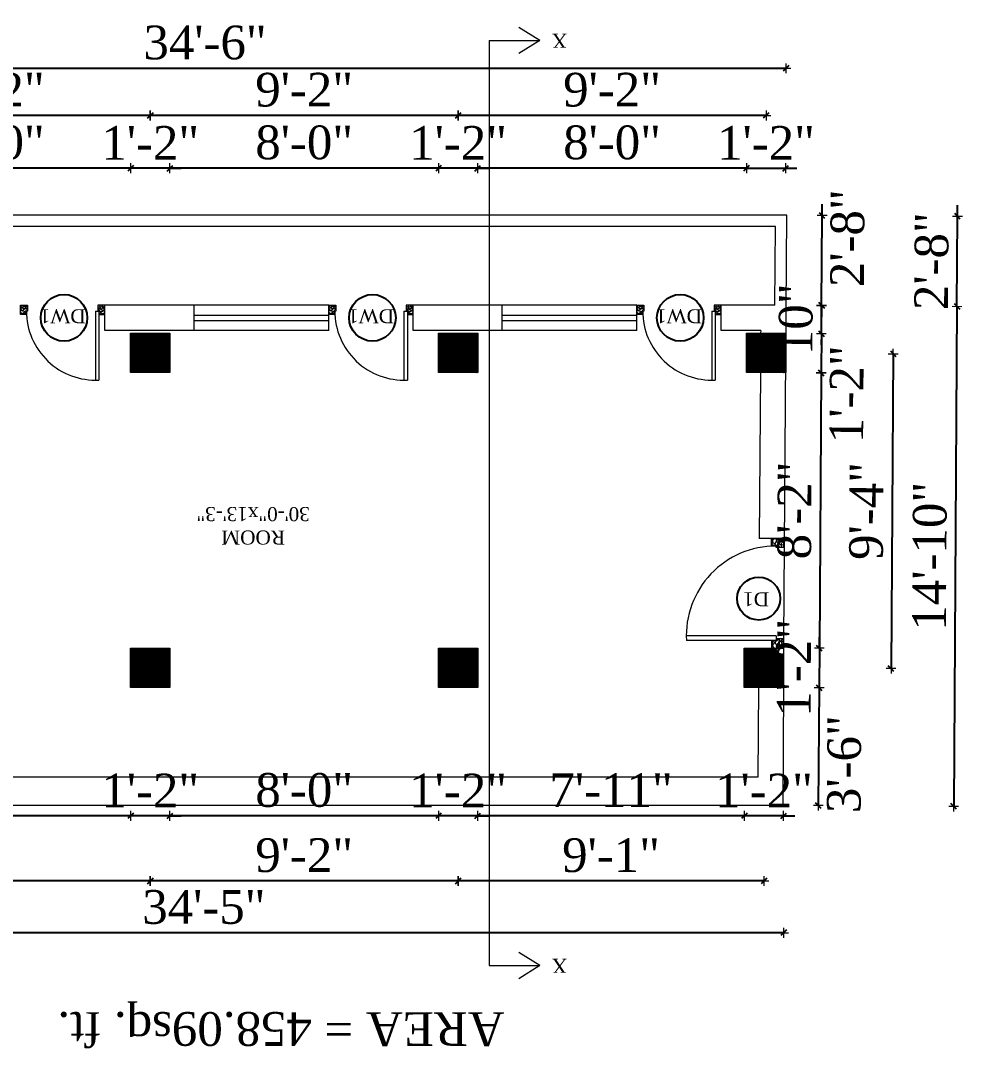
# Model space of a CAD drawing. Header units: inches. Extents: x 4069 to 291496, y -47643 to 12535.
# Drawn here: x 31020.1 to 31355.4, y 2230.4 to 2596.2 of the extents above; entities that cross this region are included whole.
import ezdxf

# ---------------------------------------------------------------- set-up
doc = ezdxf.new("R2010")
doc.units = ezdxf.units.IN
doc.header["$LTSCALE"] = 5
doc.header["$MEASUREMENT"] = 0
for name, color, linetype, lineweight in [('A-WALL', 7, 'Continuous', 9), ('Dimension', 7, 'Continuous', 18), ('DOOR', 62, 'Continuous', 0)]:
    doc.layers.add(name, color=color, linetype=linetype, lineweight=lineweight)
doc.layers.add('dim line', color=7, linetype='Continuous', lineweight=15, true_color=0xfab2b2)
doc.layers.add('TEXT', color=6, linetype='Continuous')
doc.layers.add('WALL', color=7, linetype='Continuous')
doc.styles.add('ordinary', font='times.ttf')
doc.dimstyles.new('Copy of 96', dxfattribs={"dimtxt": 7, "dimasz": 4, "dimexe": 0.5, "dimexo": 0.5, "dimgap": 3, "dimtad": 1, "dimdec": 1, "dimzin": 11, "dimdsep": 46, "dimlunit": 4, "dimtxsty": 'ordinary', "dimblk": 'OBLIQUE', "dimcen": 0.09, "dimse1": 1, "dimse2": 1, "dimclrt": 6, "dimazin": 0, "dimtfac": 1, "dimtdec": 1, "dimtix": 1, "dimtmove": 2, "dimatfit": 3, "dimldrblk": 'leader', "dimfxl": 0.5, "dimfxlon": 1, "dimtolj": 1, "dimtzin": 0, "dimarcsym": 0})
pattern_1 = [(225, (55604.94825, 3974.6349), (0.08838834765, -0.08838834765), [])]

# ---------------------------------------------------------------- blocks, each defined once
blk = doc.blocks.new('A$C27B36B59')
at = {"layer": 'DOOR'}
for p, q in [((0, 4), (0, 0)), ((2.5, 4), (0, 4)), ((2.5, 2.5), (2.5, 4)), ((0, 0), (3, 0)), ((3, 2.5), (2.5, 2.5)), ((3, 0), (3, 2.5))]:
    blk.add_line(p, q, dxfattribs=at)
for centre, radius, start, end in [((-1.4, -0.54), 4.75, 22.1411, 72.838), ((1.34, 2.09), 1.64, 45.138, 144.8948), ((2.21, 0.3), 2.49, 83.3149, 152.658), ((0.13, 0.37), 2.05, 349.4875, 93.6805), ((1.96, -0.47), 2.01, 58.7447, 166.495), ((-0.06, 0.32), 1.13, 343.542, 86.947), ((2.08, -0.4), 1.17, 38.2816, 160.1519)]:
    blk.add_arc(centre, radius, start, end, dxfattribs=at)
blk = doc.blocks.new('D2')
at = {"layer": 'DOOR'}
for p, q in [((74473.95, 24047.59), (74473.95, 24018.09)), ((74473.95, 24047.59), (74475.45, 24047.59)), ((74475.45, 24047.59), (74475.45, 24018.13))]:
    blk.add_line(p, q, dxfattribs=at)
blk.add_arc((74473.95, 24047.59), 29.5, 180, 272.9146, dxfattribs=at)
at = {"layer": 'DOOR', "xscale": -1, "rotation": 180}
blk.add_blockref('A$C27B36B59', (74441.95, 24050.09), dxfattribs=at)
at = {"layer": 'DOOR', "rotation": 180}
blk.add_blockref('A$C27B36B59', (74477.95, 24050.09), dxfattribs=at)
blk = doc.blocks.new('oblique')
at = {"color": 0, "lineweight": -2}
blk.add_line((0.25, 0.25), (-0.25, -0.25), dxfattribs=at)
at = {"layer": 'dim line', "lineweight": 9}
for p, q in [((-0.4375, 0), (0.4375, 0)), ((0, 0.4375), (0, -0.4375))]:
    blk.add_line(p, q, dxfattribs=at)
blk = doc.blocks.new('*D809')
at = {"layer": 'A-WALL', "color": 0, "lineweight": -2, "ltscale": 50, "transparency": 16777216}
for p, q in [((31278.49, 2543.67), (31274.49, 2543.67)), ((31278.49, 2543.67), (31292.49, 2543.67)), ((31292.49, 2543.67), (31296.49, 2543.67))]:
    blk.add_line(p, q, dxfattribs=at)
at = {"layer": 'Defpoints', "color": 0, "ltscale": 50, "transparency": 16777216}
for p in [(31292.49, 2543.67), (31278.49, 2484.91, -58.17), (31292.49, 2484.91, -58.17)]:
    blk.add_point(p, dxfattribs=at)
at = {"layer": 'A-WALL', "color": 0, "lineweight": -2, "ltscale": 50, "transparency": 16777216, "xscale": 4, "yscale": 4, "zscale": 4}
blk.add_blockref('oblique', (31278.49, 2543.67), dxfattribs=at)
at = {"layer": 'A-WALL', "color": 0, "lineweight": -2, "ltscale": 50, "transparency": 16777216, "xscale": 4, "yscale": 4, "zscale": 4, "rotation": 180}
blk.add_blockref('oblique', (31292.49, 2543.67), dxfattribs=at)
at = {"layer": 'A-WALL', "color": 6, "ltscale": 50, "transparency": 16777216, "insert": (31285.49, 2552.67), "char_height": 12, "attachment_point": 5, "style": 'ordinary'}
blk.add_mtext('\\A1;1\'-2"', dxfattribs=at)
blk = doc.blocks.new('_OBLIQUE')
at = {"color": 0, "linetype": 'ByBlock'}
blk.add_line((-0.5, -0.5), (0.5, 0.5), dxfattribs=at)
blk = doc.blocks.new('leader')
at = {"layer": 'Dimension'}
for p, q in [((0, -4.328), (0, 4.328)), ((-4.424, 0), (4.424, 0))]:
    blk.add_line(p, q, dxfattribs=at)
blk = doc.blocks.new('*D810')
at = {"layer": 'A-WALL', "color": 0, "lineweight": -2, "ltscale": 5, "transparency": 16777216}
blk.add_line((31278.49, 2543.67), (31182.87, 2543.67), dxfattribs=at)
at = {"layer": 'Defpoints', "color": 0, "ltscale": 5, "transparency": 16777216}
for p in [(31182.87, 2543.67), (31182.87, 2484.91, -58.17), (31278.49, 2484.91, -58.17)]:
    blk.add_point(p, dxfattribs=at)
at = {"layer": 'A-WALL', "color": 0, "lineweight": -2, "ltscale": 5, "transparency": 16777216, "xscale": 4, "yscale": 4, "zscale": 4, "rotation": 180}
blk.add_blockref('oblique', (31182.87, 2543.67), dxfattribs=at)
at = {"layer": 'A-WALL', "color": 0, "lineweight": -2, "ltscale": 5, "transparency": 16777216, "xscale": 4, "yscale": 4, "zscale": 4}
blk.add_blockref('oblique', (31278.49, 2543.67), dxfattribs=at)
at = {"layer": 'A-WALL', "color": 6, "ltscale": 5, "transparency": 16777216, "insert": (31230.68, 2552.77), "char_height": 12, "attachment_point": 5, "style": 'ordinary'}
blk.add_mtext('\\A1;8\'-0"', dxfattribs=at)
blk = doc.blocks.new('*D811')
at = {"layer": 'A-WALL', "color": 0, "lineweight": -2, "ltscale": 5, "transparency": 16777216}
for p, q in [((31168.87, 2543.67), (31164.87, 2543.67)), ((31182.87, 2543.67), (31168.87, 2543.67)), ((31182.87, 2543.67), (31186.87, 2543.67))]:
    blk.add_line(p, q, dxfattribs=at)
at = {"layer": 'Defpoints', "color": 0, "ltscale": 5, "transparency": 16777216}
for p in [(31168.87, 2543.67), (31168.87, 2484.91, -58.17), (31182.87, 2484.91, -58.17)]:
    blk.add_point(p, dxfattribs=at)
at = {"layer": 'A-WALL', "color": 0, "lineweight": -2, "ltscale": 5, "transparency": 16777216, "xscale": 4, "yscale": 4, "zscale": 4}
blk.add_blockref('oblique', (31168.87, 2543.67), dxfattribs=at)
at = {"layer": 'A-WALL', "color": 0, "lineweight": -2, "ltscale": 5, "transparency": 16777216, "xscale": 4, "yscale": 4, "zscale": 4, "rotation": 180}
blk.add_blockref('oblique', (31182.87, 2543.67), dxfattribs=at)
at = {"layer": 'A-WALL', "color": 6, "ltscale": 5, "transparency": 16777216, "insert": (31175.87, 2552.67), "char_height": 12, "attachment_point": 5, "style": 'ordinary'}
blk.add_mtext('\\A1;1\'-2"', dxfattribs=at)
blk = doc.blocks.new('*D812')
at = {"layer": 'A-WALL', "color": 0, "lineweight": -2, "ltscale": 5, "transparency": 16777216}
blk.add_line((31168.87, 2543.67), (31073.25, 2543.67), dxfattribs=at)
at = {"layer": 'Defpoints', "color": 0, "ltscale": 5, "transparency": 16777216}
for p in [(31073.25, 2543.67), (31073.25, 2484.91, -58.17), (31168.87, 2484.91, -58.17)]:
    blk.add_point(p, dxfattribs=at)
at = {"layer": 'A-WALL', "color": 0, "lineweight": -2, "ltscale": 5, "transparency": 16777216, "xscale": 4, "yscale": 4, "zscale": 4, "rotation": 180}
blk.add_blockref('oblique', (31073.25, 2543.67), dxfattribs=at)
at = {"layer": 'A-WALL', "color": 0, "lineweight": -2, "ltscale": 5, "transparency": 16777216, "xscale": 4, "yscale": 4, "zscale": 4}
blk.add_blockref('oblique', (31168.87, 2543.67), dxfattribs=at)
at = {"layer": 'A-WALL', "color": 6, "ltscale": 5, "transparency": 16777216, "insert": (31121.06, 2552.77), "char_height": 12, "attachment_point": 5, "style": 'ordinary'}
blk.add_mtext('\\A1;8\'-0"', dxfattribs=at)
blk = doc.blocks.new('*D813')
at = {"layer": 'A-WALL', "color": 0, "lineweight": -2, "ltscale": 5, "transparency": 16777216}
for p, q in [((31059.25, 2543.67), (31055.25, 2543.67)), ((31073.25, 2543.67), (31059.25, 2543.67)), ((31073.25, 2543.67), (31077.25, 2543.67))]:
    blk.add_line(p, q, dxfattribs=at)
at = {"layer": 'Defpoints', "color": 0, "ltscale": 5, "transparency": 16777216}
for p in [(31059.25, 2543.67), (31059.25, 2484.91, -58.17), (31073.25, 2484.91, -58.17)]:
    blk.add_point(p, dxfattribs=at)
at = {"layer": 'A-WALL', "color": 0, "lineweight": -2, "ltscale": 5, "transparency": 16777216, "xscale": 4, "yscale": 4, "zscale": 4}
blk.add_blockref('oblique', (31059.25, 2543.67), dxfattribs=at)
at = {"layer": 'A-WALL', "color": 0, "lineweight": -2, "ltscale": 5, "transparency": 16777216, "xscale": 4, "yscale": 4, "zscale": 4, "rotation": 180}
blk.add_blockref('oblique', (31073.25, 2543.67), dxfattribs=at)
at = {"layer": 'A-WALL', "color": 6, "ltscale": 5, "transparency": 16777216, "insert": (31066.25, 2552.67), "char_height": 12, "attachment_point": 5, "style": 'ordinary'}
blk.add_mtext('\\A1;1\'-2"', dxfattribs=at)
blk = doc.blocks.new('*D814')
at = {"layer": 'A-WALL', "color": 0, "lineweight": -2, "ltscale": 5, "transparency": 16777216}
blk.add_line((31059.25, 2543.67), (30963.25, 2543.67), dxfattribs=at)
at = {"layer": 'Defpoints', "color": 0, "ltscale": 5, "transparency": 16777216}
for p in [(30963.25, 2543.67), (30963.25, 2484.91), (31059.25, 2484.91, -58.17)]:
    blk.add_point(p, dxfattribs=at)
at = {"layer": 'A-WALL', "color": 0, "lineweight": -2, "ltscale": 5, "transparency": 16777216, "xscale": 4, "yscale": 4, "zscale": 4, "rotation": 180}
blk.add_blockref('oblique', (30963.25, 2543.67), dxfattribs=at)
at = {"layer": 'A-WALL', "color": 0, "lineweight": -2, "ltscale": 5, "transparency": 16777216, "xscale": 4, "yscale": 4, "zscale": 4}
blk.add_blockref('oblique', (31059.25, 2543.67), dxfattribs=at)
at = {"layer": 'A-WALL', "color": 6, "ltscale": 5, "transparency": 16777216, "insert": (31011.25, 2552.77), "char_height": 12, "attachment_point": 5, "style": 'ordinary'}
blk.add_mtext('\\A1;8\'-0"', dxfattribs=at)
blk = doc.blocks.new('*D706')
at = {"layer": 'A-WALL', "color": 0, "lineweight": -2, "ltscale": 5, "transparency": 16777216}
blk.add_line((31285.49, 2562.42), (31175.87, 2562.42), dxfattribs=at)
at = {"layer": 'Defpoints', "color": 0, "ltscale": 5, "transparency": 16777216}
for p in [(31175.87, 2562.42), (31175.87, 2477.91, -58.17), (31285.49, 2477.91, -58.17)]:
    blk.add_point(p, dxfattribs=at)
at = {"layer": 'A-WALL', "color": 0, "lineweight": -2, "ltscale": 5, "transparency": 16777216, "xscale": 4, "yscale": 4, "zscale": 4, "rotation": 180}
blk.add_blockref('oblique', (31175.87, 2562.42), dxfattribs=at)
at = {"layer": 'A-WALL', "color": 0, "lineweight": -2, "ltscale": 5, "transparency": 16777216, "xscale": 4, "yscale": 4, "zscale": 4}
blk.add_blockref('oblique', (31285.49, 2562.42), dxfattribs=at)
at = {"layer": 'A-WALL', "color": 6, "ltscale": 5, "transparency": 16777216, "insert": (31230.68, 2571.54), "char_height": 12, "attachment_point": 5, "style": 'ordinary'}
blk.add_mtext('\\A1;9\'-2"', dxfattribs=at)
blk = doc.blocks.new('*D816')
at = {"layer": 'A-WALL', "color": 0, "lineweight": -2, "ltscale": 5, "transparency": 16777216}
blk.add_line((31175.87, 2562.42), (31066.25, 2562.42), dxfattribs=at)
at = {"layer": 'Defpoints', "color": 0, "ltscale": 5, "transparency": 16777216}
for p in [(31066.25, 2562.42), (31066.25, 2477.91, -58.17), (31175.87, 2477.91, -58.17)]:
    blk.add_point(p, dxfattribs=at)
at = {"layer": 'A-WALL', "color": 0, "lineweight": -2, "ltscale": 5, "transparency": 16777216, "xscale": 4, "yscale": 4, "zscale": 4, "rotation": 180}
blk.add_blockref('oblique', (31066.25, 2562.42), dxfattribs=at)
at = {"layer": 'A-WALL', "color": 0, "lineweight": -2, "ltscale": 5, "transparency": 16777216, "xscale": 4, "yscale": 4, "zscale": 4}
blk.add_blockref('oblique', (31175.87, 2562.42), dxfattribs=at)
at = {"layer": 'A-WALL', "color": 6, "ltscale": 5, "transparency": 16777216, "insert": (31121.06, 2571.54), "char_height": 12, "attachment_point": 5, "style": 'ordinary'}
blk.add_mtext('\\A1;9\'-2"', dxfattribs=at)
blk = doc.blocks.new('*D817')
at = {"layer": 'A-WALL', "color": 0, "lineweight": -2, "ltscale": 5, "transparency": 16777216}
blk.add_line((31066.25, 2562.42), (30956.25, 2562.42), dxfattribs=at)
at = {"layer": 'Defpoints', "color": 0, "ltscale": 5, "transparency": 16777216}
for p in [(30956.25, 2562.42), (30956.25, 2477.91, -58.17), (31066.25, 2477.91, -58.17)]:
    blk.add_point(p, dxfattribs=at)
at = {"layer": 'A-WALL', "color": 0, "lineweight": -2, "ltscale": 5, "transparency": 16777216, "xscale": 4, "yscale": 4, "zscale": 4, "rotation": 180}
blk.add_blockref('oblique', (30956.25, 2562.42), dxfattribs=at)
at = {"layer": 'A-WALL', "color": 0, "lineweight": -2, "ltscale": 5, "transparency": 16777216, "xscale": 4, "yscale": 4, "zscale": 4}
blk.add_blockref('oblique', (31066.25, 2562.42), dxfattribs=at)
at = {"layer": 'A-WALL', "color": 6, "ltscale": 5, "transparency": 16777216, "insert": (31011.25, 2571.54), "char_height": 12, "attachment_point": 5, "style": 'ordinary'}
blk.add_mtext('\\A1;9\'-2"', dxfattribs=at)
blk = doc.blocks.new('*D707')
at = {"layer": 'A-WALL', "color": 0, "lineweight": -2, "ltscale": 5, "transparency": 16777216}
blk.add_line((30878.91, 2579.23), (31292.58, 2579.23), dxfattribs=at)
at = {"layer": 'Defpoints', "color": 0, "ltscale": 5, "transparency": 16777216}
for p in [(31292.58, 2579.23), (31292.58, 2484.91, -58.17), (30878.91, 2374.57, -58)]:
    blk.add_point(p, dxfattribs=at)
at = {"layer": 'A-WALL', "color": 0, "lineweight": -2, "ltscale": 5, "transparency": 16777216, "xscale": 4, "yscale": 4, "zscale": 4, "rotation": 180}
blk.add_blockref('oblique', (30878.91, 2579.23), dxfattribs=at)
at = {"layer": 'A-WALL', "color": 0, "lineweight": -2, "ltscale": 5, "transparency": 16777216, "xscale": 4, "yscale": 4, "zscale": 4}
blk.add_blockref('oblique', (31292.58, 2579.23), dxfattribs=at)
at = {"layer": 'A-WALL', "color": 6, "ltscale": 5, "transparency": 16777216, "insert": (31085.75, 2588.33), "char_height": 12, "attachment_point": 5, "style": 'ordinary'}
blk.add_mtext('\\A1;34\'-6"', dxfattribs=at)
blk = doc.blocks.new('*D818')
at = {"layer": 'A-WALL', "color": 0, "lineweight": -2, "ltscale": 50, "transparency": 16777216}
for p, q in [((31277.76, 2313.2), (31273.76, 2313.2)), ((31291.76, 2313.2), (31277.76, 2313.2)), ((31291.76, 2313.2), (31295.76, 2313.2))]:
    blk.add_line(p, q, dxfattribs=at)
at = {"layer": 'Defpoints', "color": 0, "ltscale": 50, "transparency": 16777216}
for p in [(31277.76, 2358.91, -58.17), (31291.76, 2358.91, -58.17), (31277.76, 2313.2)]:
    blk.add_point(p, dxfattribs=at)
at = {"layer": 'A-WALL', "color": 0, "lineweight": -2, "ltscale": 50, "transparency": 16777216, "xscale": 4, "yscale": 4, "zscale": 4}
blk.add_blockref('oblique', (31277.76, 2313.2), dxfattribs=at)
at = {"layer": 'A-WALL', "color": 0, "lineweight": -2, "ltscale": 50, "transparency": 16777216, "xscale": 4, "yscale": 4, "zscale": 4, "rotation": 180}
blk.add_blockref('oblique', (31291.76, 2313.2), dxfattribs=at)
at = {"layer": 'A-WALL', "color": 6, "ltscale": 50, "transparency": 16777216, "insert": (31284.76, 2322.2), "char_height": 12, "attachment_point": 5, "style": 'ordinary'}
blk.add_mtext('\\A1;1\'-2"', dxfattribs=at)
blk = doc.blocks.new('*D819')
at = {"layer": 'A-WALL', "color": 0, "lineweight": -2, "ltscale": 5, "transparency": 16777216}
blk.add_line((31277.76, 2313.2), (31182.87, 2313.2), dxfattribs=at)
at = {"layer": 'Defpoints', "color": 0, "ltscale": 5, "transparency": 16777216}
for p in [(31182.87, 2358.91, -58.17), (31277.76, 2358.91, -58.17), (31182.87, 2313.2)]:
    blk.add_point(p, dxfattribs=at)
at = {"layer": 'A-WALL', "color": 0, "lineweight": -2, "ltscale": 5, "transparency": 16777216, "xscale": 4, "yscale": 4, "zscale": 4, "rotation": 180}
blk.add_blockref('oblique', (31182.87, 2313.2), dxfattribs=at)
at = {"layer": 'A-WALL', "color": 0, "lineweight": -2, "ltscale": 5, "transparency": 16777216, "xscale": 4, "yscale": 4, "zscale": 4}
blk.add_blockref('oblique', (31277.76, 2313.2), dxfattribs=at)
at = {"layer": 'A-WALL', "color": 6, "ltscale": 5, "transparency": 16777216, "insert": (31230.32, 2322.33), "char_height": 12, "attachment_point": 5, "style": 'ordinary'}
blk.add_mtext('\\A1;7\'-11"', dxfattribs=at)
blk = doc.blocks.new('*D708')
at = {"layer": 'A-WALL', "color": 0, "lineweight": -2, "ltscale": 5, "transparency": 16777216}
for p, q in [((31168.87, 2313.2), (31164.87, 2313.2)), ((31182.87, 2313.2), (31168.87, 2313.2)), ((31182.87, 2313.2), (31186.87, 2313.2))]:
    blk.add_line(p, q, dxfattribs=at)
at = {"layer": 'Defpoints', "color": 0, "ltscale": 5, "transparency": 16777216}
for p in [(31168.87, 2358.91, -58.17), (31182.87, 2358.91, -58.17), (31168.87, 2313.2)]:
    blk.add_point(p, dxfattribs=at)
at = {"layer": 'A-WALL', "color": 0, "lineweight": -2, "ltscale": 5, "transparency": 16777216, "xscale": 4, "yscale": 4, "zscale": 4}
blk.add_blockref('oblique', (31168.87, 2313.2), dxfattribs=at)
at = {"layer": 'A-WALL', "color": 0, "lineweight": -2, "ltscale": 5, "transparency": 16777216, "xscale": 4, "yscale": 4, "zscale": 4, "rotation": 180}
blk.add_blockref('oblique', (31182.87, 2313.2), dxfattribs=at)
at = {"layer": 'A-WALL', "color": 6, "ltscale": 5, "transparency": 16777216, "insert": (31175.87, 2322.2), "char_height": 12, "attachment_point": 5, "style": 'ordinary'}
blk.add_mtext('\\A1;1\'-2"', dxfattribs=at)
blk = doc.blocks.new('*D820')
at = {"layer": 'A-WALL', "color": 0, "lineweight": -2, "ltscale": 5, "transparency": 16777216}
blk.add_line((31168.87, 2313.2), (31073.25, 2313.2), dxfattribs=at)
at = {"layer": 'Defpoints', "color": 0, "ltscale": 5, "transparency": 16777216}
for p in [(31073.25, 2358.91, -58.17), (31168.87, 2358.91, -58.17), (31073.25, 2313.2)]:
    blk.add_point(p, dxfattribs=at)
at = {"layer": 'A-WALL', "color": 0, "lineweight": -2, "ltscale": 5, "transparency": 16777216, "xscale": 4, "yscale": 4, "zscale": 4, "rotation": 180}
blk.add_blockref('oblique', (31073.25, 2313.2), dxfattribs=at)
at = {"layer": 'A-WALL', "color": 0, "lineweight": -2, "ltscale": 5, "transparency": 16777216, "xscale": 4, "yscale": 4, "zscale": 4}
blk.add_blockref('oblique', (31168.87, 2313.2), dxfattribs=at)
at = {"layer": 'A-WALL', "color": 6, "ltscale": 5, "transparency": 16777216, "insert": (31121.06, 2322.31), "char_height": 12, "attachment_point": 5, "style": 'ordinary'}
blk.add_mtext('\\A1;8\'-0"', dxfattribs=at)
blk = doc.blocks.new('*D821')
at = {"layer": 'A-WALL', "color": 0, "lineweight": -2, "ltscale": 5, "transparency": 16777216}
for p, q in [((31059.25, 2313.2), (31055.25, 2313.2)), ((31073.25, 2313.2), (31059.25, 2313.2)), ((31073.25, 2313.2), (31077.25, 2313.2))]:
    blk.add_line(p, q, dxfattribs=at)
at = {"layer": 'Defpoints', "color": 0, "ltscale": 5, "transparency": 16777216}
for p in [(31059.25, 2358.91, -58.17), (31073.25, 2358.91, -58.17), (31059.25, 2313.2)]:
    blk.add_point(p, dxfattribs=at)
at = {"layer": 'A-WALL', "color": 0, "lineweight": -2, "ltscale": 5, "transparency": 16777216, "xscale": 4, "yscale": 4, "zscale": 4}
blk.add_blockref('oblique', (31059.25, 2313.2), dxfattribs=at)
at = {"layer": 'A-WALL', "color": 0, "lineweight": -2, "ltscale": 5, "transparency": 16777216, "xscale": 4, "yscale": 4, "zscale": 4, "rotation": 180}
blk.add_blockref('oblique', (31073.25, 2313.2), dxfattribs=at)
at = {"layer": 'A-WALL', "color": 6, "ltscale": 5, "transparency": 16777216, "insert": (31066.25, 2322.2), "char_height": 12, "attachment_point": 5, "style": 'ordinary'}
blk.add_mtext('\\A1;1\'-2"', dxfattribs=at)
blk = doc.blocks.new('*D709')
at = {"layer": 'A-WALL', "color": 0, "lineweight": -2, "ltscale": 5, "transparency": 16777216}
blk.add_line((31059.25, 2313.2), (30920.8, 2313.2), dxfattribs=at)
at = {"layer": 'Defpoints', "color": 0, "ltscale": 5, "transparency": 16777216}
for p in [(30920.8, 2358.91, -58.17), (31059.25, 2358.91, -58.17), (30920.8, 2313.2)]:
    blk.add_point(p, dxfattribs=at)
at = {"layer": 'A-WALL', "color": 0, "lineweight": -2, "ltscale": 5, "transparency": 16777216, "xscale": 4, "yscale": 4, "zscale": 4, "rotation": 180}
blk.add_blockref('oblique', (30920.8, 2313.2), dxfattribs=at)
at = {"layer": 'A-WALL', "color": 0, "lineweight": -2, "ltscale": 5, "transparency": 16777216, "xscale": 4, "yscale": 4, "zscale": 4}
blk.add_blockref('oblique', (31059.25, 2313.2), dxfattribs=at)
at = {"layer": 'A-WALL', "color": 6, "ltscale": 5, "transparency": 16777216, "insert": (30990.02, 2322.31), "char_height": 12, "attachment_point": 5, "style": 'ordinary'}
blk.add_mtext('\\A1;11\'-6"', dxfattribs=at)
blk = doc.blocks.new('*D710')
at = {"layer": 'A-WALL', "color": 0, "lineweight": -2, "ltscale": 5, "transparency": 16777216}
blk.add_line((31284.76, 2290.01), (31175.87, 2290.01), dxfattribs=at)
at = {"layer": 'Defpoints', "color": 0, "ltscale": 5, "transparency": 16777216}
for p in [(31175.87, 2365.91, -58.17), (31284.76, 2365.91, -58.17), (31175.87, 2290.01)]:
    blk.add_point(p, dxfattribs=at)
at = {"layer": 'A-WALL', "color": 0, "lineweight": -2, "ltscale": 5, "transparency": 16777216, "xscale": 4, "yscale": 4, "zscale": 4, "rotation": 180}
blk.add_blockref('oblique', (31175.87, 2290.01), dxfattribs=at)
at = {"layer": 'A-WALL', "color": 0, "lineweight": -2, "ltscale": 5, "transparency": 16777216, "xscale": 4, "yscale": 4, "zscale": 4}
blk.add_blockref('oblique', (31284.76, 2290.01), dxfattribs=at)
at = {"layer": 'A-WALL', "color": 6, "ltscale": 5, "transparency": 16777216, "insert": (31230.32, 2299.13), "char_height": 12, "attachment_point": 5, "style": 'ordinary'}
blk.add_mtext('\\A1;9\'-1"', dxfattribs=at)
blk = doc.blocks.new('*D823')
at = {"layer": 'A-WALL', "color": 0, "lineweight": -2, "ltscale": 5, "transparency": 16777216}
blk.add_line((31175.87, 2290.01), (31066.25, 2290.01), dxfattribs=at)
at = {"layer": 'Defpoints', "color": 0, "ltscale": 5, "transparency": 16777216}
for p in [(31066.25, 2365.91, -58.17), (31175.87, 2365.91, -58.17), (31066.25, 2290.01)]:
    blk.add_point(p, dxfattribs=at)
at = {"layer": 'A-WALL', "color": 0, "lineweight": -2, "ltscale": 5, "transparency": 16777216, "xscale": 4, "yscale": 4, "zscale": 4, "rotation": 180}
blk.add_blockref('oblique', (31066.25, 2290.01), dxfattribs=at)
at = {"layer": 'A-WALL', "color": 0, "lineweight": -2, "ltscale": 5, "transparency": 16777216, "xscale": 4, "yscale": 4, "zscale": 4}
blk.add_blockref('oblique', (31175.87, 2290.01), dxfattribs=at)
at = {"layer": 'A-WALL', "color": 6, "ltscale": 5, "transparency": 16777216, "insert": (31121.06, 2299.13), "char_height": 12, "attachment_point": 5, "style": 'ordinary'}
blk.add_mtext('\\A1;9\'-2"', dxfattribs=at)
blk = doc.blocks.new('*D824')
at = {"layer": 'A-WALL', "color": 0, "lineweight": -2, "ltscale": 5, "transparency": 16777216}
blk.add_line((31066.25, 2290.01), (30913.8, 2290.01), dxfattribs=at)
at = {"layer": 'Defpoints', "color": 0, "ltscale": 5, "transparency": 16777216}
for p in [(30913.8, 2365.91, -58.17), (31066.25, 2365.91, -58.17), (30913.8, 2290.01)]:
    blk.add_point(p, dxfattribs=at)
at = {"layer": 'A-WALL', "color": 0, "lineweight": -2, "ltscale": 5, "transparency": 16777216, "xscale": 4, "yscale": 4, "zscale": 4, "rotation": 180}
blk.add_blockref('oblique', (30913.8, 2290.01), dxfattribs=at)
at = {"layer": 'A-WALL', "color": 0, "lineweight": -2, "ltscale": 5, "transparency": 16777216, "xscale": 4, "yscale": 4, "zscale": 4}
blk.add_blockref('oblique', (31066.25, 2290.01), dxfattribs=at)
at = {"layer": 'A-WALL', "color": 6, "ltscale": 5, "transparency": 16777216, "insert": (30990.02, 2299.12), "char_height": 12, "attachment_point": 5, "style": 'ordinary'}
blk.add_mtext('\\A1;12\'-8"', dxfattribs=at)
blk = doc.blocks.new('*D711')
at = {"layer": 'A-WALL', "color": 0, "lineweight": -2, "ltscale": 5, "transparency": 16777216}
blk.add_line((31291.76, 2271.58), (30878.91, 2271.58), dxfattribs=at)
at = {"layer": 'Defpoints', "color": 0, "ltscale": 5, "transparency": 16777216}
for p in [(30878.91, 2374.57, -58), (31291.76, 2358.91, -58.17), (30878.91, 2271.58)]:
    blk.add_point(p, dxfattribs=at)
at = {"layer": 'A-WALL', "color": 0, "lineweight": -2, "ltscale": 5, "transparency": 16777216, "xscale": 4, "yscale": 4, "zscale": 4, "rotation": 180}
blk.add_blockref('oblique', (30878.91, 2271.58), dxfattribs=at)
at = {"layer": 'A-WALL', "color": 0, "lineweight": -2, "ltscale": 5, "transparency": 16777216, "xscale": 4, "yscale": 4, "zscale": 4}
blk.add_blockref('oblique', (31291.76, 2271.58), dxfattribs=at)
at = {"layer": 'A-WALL', "color": 6, "ltscale": 5, "transparency": 16777216, "insert": (31085.34, 2280.68), "char_height": 12, "attachment_point": 5, "style": 'ordinary'}
blk.add_mtext('\\A1;34\'-5"', dxfattribs=at)
blk = doc.blocks.new('*D712')
at = {"layer": 'A-WALL', "color": 0, "lineweight": -2, "ltscale": 50, "transparency": 16777216}
blk.add_line((31305.21, 2484.83), (31305.12, 2470.83), dxfattribs=at)
at = {"layer": 'Defpoints', "color": 0, "ltscale": 50, "transparency": 16777216}
for p in [(31292.58, 2484.91, -58.17), (31292.49, 2470.91, -58.17), (31305.12, 2470.83)]:
    blk.add_point(p, dxfattribs=at)
at = {"layer": 'A-WALL', "color": 0, "lineweight": -2, "ltscale": 50, "transparency": 16777216, "xscale": 4, "yscale": 4, "zscale": 4}
for p, rotation in [((31305.21, 2484.83), 89.6259071472328), ((31305.12, 2470.83), 269.6259071472328)]:
    blk.add_blockref('oblique', p, dxfattribs=dict(at, rotation=rotation))
at = {"layer": 'A-WALL', "color": 6, "ltscale": 50, "transparency": 16777216, "insert": (31314.16, 2463.22), "char_height": 12, "attachment_point": 5, "rotation": 89.6259, "style": 'ordinary'}
blk.add_mtext('\\A1;1\'-2"', dxfattribs=at)
blk = doc.blocks.new('*D713')
at = {"layer": 'A-WALL', "color": 0, "lineweight": -2, "ltscale": 5, "transparency": 16777216}
blk.add_line((31305.12, 2470.83), (31304.48, 2372.83), dxfattribs=at)
at = {"layer": 'Defpoints', "color": 0, "ltscale": 5, "transparency": 16777216}
for p in [(31292.49, 2470.91, -58.17), (31291.76, 2372.91, -58.17), (31304.48, 2372.83)]:
    blk.add_point(p, dxfattribs=at)
at = {"layer": 'A-WALL', "color": 0, "lineweight": -2, "ltscale": 5, "transparency": 16777216, "xscale": 4, "yscale": 4, "zscale": 4}
for p, rotation in [((31305.12, 2470.83), 89.62590714711672), ((31304.48, 2372.83), 269.6259071471167)]:
    blk.add_blockref('oblique', p, dxfattribs=dict(at, rotation=rotation))
at = {"layer": 'A-WALL', "color": 6, "ltscale": 5, "transparency": 16777216, "insert": (31295.69, 2421.89), "char_height": 12, "attachment_point": 5, "rotation": 89.6259, "style": 'ordinary'}
blk.add_mtext('\\A1;8\'-2"', dxfattribs=at)
blk = doc.blocks.new('*D825')
at = {"layer": 'A-WALL', "color": 0, "lineweight": -2, "ltscale": 5, "transparency": 16777216}
for p, q in [((31304.48, 2372.83), (31304.5, 2376.83)), ((31304.48, 2372.83), (31304.39, 2358.83)), ((31304.39, 2358.83), (31304.36, 2354.83))]:
    blk.add_line(p, q, dxfattribs=at)
at = {"layer": 'Defpoints', "color": 0, "ltscale": 5, "transparency": 16777216}
for p in [(31291.76, 2372.91, -58.17), (31291.76, 2358.91, -58.17), (31304.39, 2358.83)]:
    blk.add_point(p, dxfattribs=at)
at = {"layer": 'A-WALL', "color": 0, "lineweight": -2, "ltscale": 5, "transparency": 16777216, "xscale": 4, "yscale": 4, "zscale": 4}
for p, rotation in [((31304.48, 2372.83), 269.6259071471167), ((31304.39, 2358.83), 89.62590714711673)]:
    blk.add_blockref('oblique', p, dxfattribs=dict(at, rotation=rotation))
at = {"layer": 'A-WALL', "color": 6, "ltscale": 5, "transparency": 16777216, "insert": (31295.43, 2365.89), "char_height": 12, "attachment_point": 5, "rotation": 89.6259, "style": 'ordinary'}
blk.add_mtext('\\A1;1\'-2"', dxfattribs=at)
blk = doc.blocks.new('*D714')
at = {"layer": 'A-WALL', "color": 0, "lineweight": -2, "ltscale": 5, "transparency": 16777216}
blk.add_line((31330.75, 2477.62), (31330.02, 2365.62), dxfattribs=at)
at = {"layer": 'Defpoints', "color": 0, "ltscale": 5, "transparency": 16777216}
for p in [(31285.49, 2477.91, -58.17), (31284.76, 2365.91, -58.17), (31330.02, 2365.62)]:
    blk.add_point(p, dxfattribs=at)
at = {"layer": 'A-WALL', "color": 0, "lineweight": -2, "ltscale": 5, "transparency": 16777216, "xscale": 4, "yscale": 4, "zscale": 4}
for p, rotation in [((31330.75, 2477.62), 89.62590714711672), ((31330.02, 2365.62), 269.6259071471167)]:
    blk.add_blockref('oblique', p, dxfattribs=dict(at, rotation=rotation))
at = {"layer": 'A-WALL', "color": 6, "ltscale": 5, "transparency": 16777216, "insert": (31321.26, 2421.68), "char_height": 12, "attachment_point": 5, "rotation": 89.6259, "style": 'ordinary'}
blk.add_mtext('\\A1;9\'-4"', dxfattribs=at)
blk = doc.blocks.new('*D715')
at = {"layer": 'A-WALL', "color": 0, "lineweight": -2, "ltscale": 5, "transparency": 16777216}
blk.add_line((31353.47, 2494.52), (31352.31, 2316.52), dxfattribs=at)
at = {"layer": 'Defpoints', "color": 0, "ltscale": 5, "transparency": 16777216}
for p in [(31292.65, 2494.91, -58.17), (31291.49, 2316.91, -58.17), (31352.31, 2316.52)]:
    blk.add_point(p, dxfattribs=at)
at = {"layer": 'A-WALL', "color": 0, "lineweight": -2, "ltscale": 5, "transparency": 16777216, "xscale": 4, "yscale": 4, "zscale": 4}
for p, rotation in [((31353.47, 2494.52), 89.62590714711672), ((31352.31, 2316.52), 269.6259071471167)]:
    blk.add_blockref('oblique', p, dxfattribs=dict(at, rotation=rotation))
at = {"layer": 'A-WALL', "color": 6, "ltscale": 5, "transparency": 16777216, "insert": (31343.79, 2405.58), "char_height": 12, "attachment_point": 5, "rotation": 89.6259, "style": 'ordinary'}
blk.add_mtext('\\A1;14\'-10"', dxfattribs=at)
blk = doc.blocks.new('*D831')
at = {"layer": 'A-WALL', "color": 0, "lineweight": -2, "ltscale": 5, "transparency": 16777216}
blk.add_line((31304.39, 2358.83), (31304.11, 2316.83), dxfattribs=at)
at = {"layer": 'Defpoints', "color": 0, "ltscale": 5, "transparency": 16777216}
for p in [(31291.76, 2358.91, -58.17), (31291.49, 2316.91), (31304.11, 2316.83)]:
    blk.add_point(p, dxfattribs=at)
at = {"layer": 'A-WALL', "color": 0, "lineweight": -2, "ltscale": 5, "transparency": 16777216, "xscale": 4, "yscale": 4, "zscale": 4}
for p, rotation in [((31304.39, 2358.83), 89.62590714711672), ((31304.11, 2316.83), 269.6259071471167)]:
    blk.add_blockref('oblique', p, dxfattribs=dict(at, rotation=rotation))
at = {"layer": 'A-WALL', "color": 6, "ltscale": 5, "transparency": 16777216, "insert": (31313.35, 2331.58), "char_height": 12, "attachment_point": 5, "rotation": 89.6259, "style": 'ordinary'}
blk.add_mtext('\\A1;3\'-6"', dxfattribs=at)
blk = doc.blocks.new('*D722')
at = {"layer": 'A-WALL', "color": 0, "lineweight": -2, "ltscale": 5, "transparency": 16777216}
for p, q in [((31305.27, 2494.83), (31305.3, 2498.83)), ((31305.21, 2484.83), (31305.27, 2494.83)), ((31305.21, 2484.83), (31305.18, 2480.83))]:
    blk.add_line(p, q, dxfattribs=at)
at = {"layer": 'Defpoints', "color": 0, "ltscale": 5, "transparency": 16777216}
for p in [(31292.65, 2494.91, -58.17), (31305.27, 2494.83), (31292.58, 2484.91, -58.17)]:
    blk.add_point(p, dxfattribs=at)
at = {"layer": 'A-WALL', "color": 0, "lineweight": -2, "ltscale": 5, "transparency": 16777216, "xscale": 4, "yscale": 4, "zscale": 4}
for p, rotation in [((31305.27, 2494.83), 269.6259071471167), ((31305.21, 2484.83), 89.62590714711672)]:
    blk.add_blockref('oblique', p, dxfattribs=dict(at, rotation=rotation))
at = {"layer": 'A-WALL', "color": 6, "ltscale": 5, "transparency": 16777216, "insert": (31296.14, 2489.89), "char_height": 12, "attachment_point": 5, "rotation": 89.6259, "style": 'ordinary'}
blk.add_mtext('\\A1;10"', dxfattribs=at)
blk = doc.blocks.new('*D833')
at = {"layer": 'A-WALL', "color": 0, "lineweight": -2, "ltscale": 5, "transparency": 16777216}
for p, q in [((31305.48, 2526.83), (31305.51, 2530.83)), ((31305.27, 2494.83), (31305.48, 2526.83)), ((31305.27, 2494.83), (31305.25, 2490.83))]:
    blk.add_line(p, q, dxfattribs=at)
at = {"layer": 'Defpoints', "color": 0, "ltscale": 5, "transparency": 16777216}
for p in [(31292.86, 2526.91), (31305.48, 2526.83), (31292.65, 2494.91, -58.17)]:
    blk.add_point(p, dxfattribs=at)
at = {"layer": 'A-WALL', "color": 0, "lineweight": -2, "ltscale": 5, "transparency": 16777216, "xscale": 4, "yscale": 4, "zscale": 4}
for p, rotation in [((31305.48, 2526.83), 269.6259071471167), ((31305.27, 2494.83), 89.62590714711672)]:
    blk.add_blockref('oblique', p, dxfattribs=dict(at, rotation=rotation))
at = {"layer": 'A-WALL', "color": 6, "ltscale": 5, "transparency": 16777216, "insert": (31314.53, 2518.75), "char_height": 12, "attachment_point": 5, "rotation": 89.6259, "style": 'ordinary'}
blk.add_mtext('\\A1;2\'-8"', dxfattribs=at)
blk = doc.blocks.new('*D728')
at = {"layer": 'A-WALL', "color": 0, "lineweight": -2, "ltscale": 5, "transparency": 16777216}
for p, q in [((31353.68, 2526.52), (31353.71, 2530.52)), ((31353.47, 2494.52), (31353.68, 2526.52)), ((31353.47, 2494.52), (31353.45, 2490.52))]:
    blk.add_line(p, q, dxfattribs=at)
at = {"layer": 'Defpoints', "color": 0, "ltscale": 5, "transparency": 16777216}
for p in [(31292.86, 2526.91, -58.17), (31353.68, 2526.52), (31292.65, 2494.91, -58.17)]:
    blk.add_point(p, dxfattribs=at)
at = {"layer": 'A-WALL', "color": 0, "lineweight": -2, "ltscale": 5, "transparency": 16777216, "xscale": 4, "yscale": 4, "zscale": 4}
for p, rotation in [((31353.68, 2526.52), 269.6259071471167), ((31353.47, 2494.52), 89.62590714711672)]:
    blk.add_blockref('oblique', p, dxfattribs=dict(at, rotation=rotation))
at = {"layer": 'A-WALL', "color": 6, "ltscale": 5, "transparency": 16777216, "insert": (31344.47, 2510.58), "char_height": 12, "attachment_point": 5, "rotation": 89.6259, "style": 'ordinary'}
blk.add_mtext('\\A1;2\'-8"', dxfattribs=at)

msp = doc.modelspace()

# ---------------------------------------------------------------- hatches: boundary and pattern name
at = {"layer": 'A-WALL', "ltscale": 5}
h = msp.add_hatch(dxfattribs=at)
h.set_pattern_fill('ANSI31', color=256, angle=180)
h.set_pattern_definition(pattern_1)
h.paths.add_polyline_path([(31073.24912, 2470.91376), (31073.24912, 2484.91376), (31059.24912, 2484.91376), (31059.24912, 2470.91376)])
h = msp.add_hatch(dxfattribs=at)
h.set_pattern_fill('ANSI31', color=256, angle=180)
h.set_pattern_definition(pattern_1)
h.paths.add_polyline_path([(31182.87023, 2484.91376), (31168.87023, 2484.91376), (31168.87023, 2470.91376), (31182.87023, 2470.91376)])
h = msp.add_hatch(dxfattribs=at)
h.set_pattern_fill('ANSI31', color=256, angle=180)
h.set_pattern_definition(pattern_1)
h.paths.add_polyline_path([(31292.49135, 2470.91376), (31292.49135, 2484.91376), (31278.49135, 2484.91376), (31278.49135, 2470.91376)])
h = msp.add_hatch(dxfattribs=at)
h.set_pattern_fill('ANSI31', color=256, angle=180)
h.set_pattern_definition(pattern_1)
h.paths.add_polyline_path([(31277.76007, 2372.91376), (31277.76007, 2358.91376), (31291.76007, 2358.91376), (31291.76007, 2370.86872, -1.09621959), (31291.35408, 2375.28184), (31290.46581, 2375.62209), (31290.17073, 2375.62209, 0.425392652), (31291.76007, 2372.91376, 0.362611496), (31290.19395, 2372.91376)])
h = msp.add_hatch(dxfattribs=at)
h.set_pattern_fill('ANSI31', color=256, angle=180)
h.set_pattern_definition(pattern_1)
h.paths.add_polyline_path([(31073.24912, 2372.91376), (31059.24912, 2372.91376), (31059.24912, 2358.91376), (31073.24912, 2358.91376)])
h = msp.add_hatch(dxfattribs=at)
h.set_pattern_fill('ANSI31', color=256, angle=180)
h.set_pattern_definition(pattern_1)
h.paths.add_polyline_path([(31168.87023, 2358.91376), (31182.87023, 2358.91376), (31182.87023, 2372.91376), (31168.87023, 2372.91376)])

# ---------------------------------------------------------------- linework, layer by layer
for p, q in [((31204.92547, 2589.11765), (31197.49632, 2593.79685)), ((31186.92547, 2589.11765), (31186.92547, 2259.91376)), ((31186.92547, 2589.11765), (31204.92547, 2589.11765)), ((31204.92547, 2589.11765), (31197.49632, 2584.43844)), ((31292.85698, 2526.91376), (30976.02251, 2526.91376)), ((31291.76007, 2358.91376), (31292.85698, 2526.91376)), ((31288.83078, 2522.91376), (30978.21626, 2522.91376)), ((31288.64796, 2494.91376), (31288.83078, 2522.91376)), ((31129.87023, 2494.91376), (31050.05968, 2494.91376)), ((31050.05968, 2485.91376), (31050.05968, 2494.91376)), ((31081.87023, 2485.91376), (31081.87023, 2494.91376)), ((31129.87023, 2485.91376), (31129.87023, 2494.91376)), ((31239.49135, 2494.91376), (31159.87023, 2494.91376)), ((31159.87023, 2485.91376), (31159.87023, 2494.91376)), ((31191.49135, 2485.91376), (31191.49135, 2494.91376)), ((31191.49135, 2485.91376), (31191.49135, 2494.91376)), ((31239.49135, 2485.91376), (31239.49135, 2494.91376)), ((31288.64796, 2494.91376), (31269.49135, 2494.91376)), ((31269.49135, 2485.91376), (31269.49135, 2494.91376)), ((31081.87023, 2491.41376), (31129.87023, 2491.41376)), ((31191.49135, 2491.41376), (31239.49135, 2491.41376)), ((31081.87023, 2489.41376), (31129.87023, 2489.41376)), ((31191.49135, 2489.41376), (31239.49135, 2489.41376)), ((31129.87023, 2485.91376), (31050.05968, 2485.91376)), ((31239.49135, 2485.91376), (31159.87023, 2485.91376)), ((31283.58909, 2485.91376), (31269.49135, 2485.91376)), ((31283.58909, 2485.91376), (31283.58256, 2484.91376)), ((31283.49116, 2470.91376), (31283.10593, 2411.91363)), ((31292.10612, 2411.91363), (31283.10593, 2411.91363)), ((31282.76026, 2358.97252), (31282.55094, 2326.91376)), ((31291.76007, 2358.91376), (31291.48584, 2316.91376)), ((31282.55094, 2326.91376), (30982.14893, 2326.91376)), ((31291.48584, 2316.91376), (30981.57493, 2316.91376)), ((31204.92547, 2259.91376), (31197.49632, 2264.59297)), ((31186.92547, 2259.91376), (31204.92547, 2259.91376)), ((31204.92547, 2259.91376), (31197.49632, 2255.23455))]:
    msp.add_line(p, q, dxfattribs=at)
at = {"layer": 'A-WALL', "ltscale": 5, "elevation": -58.16904}
for points in [[(31073.24912, 2470.91376), (31059.24912, 2470.91376), (31059.24912, 2484.91376), (31073.24912, 2484.91376)], [(31182.87023, 2470.91376), (31168.87023, 2470.91376), (31168.87023, 2484.91376), (31182.87023, 2484.91376)], [(31292.49135, 2470.91376), (31278.49135, 2470.91376), (31278.49135, 2484.91376), (31292.49135, 2484.91376)], [(31073.24912, 2358.91376), (31059.24912, 2358.91376), (31059.24912, 2372.91376), (31073.24912, 2372.91376)], [(31182.87023, 2358.91376), (31168.87023, 2358.91376), (31168.87023, 2372.91376), (31182.87023, 2372.91376)], [(31291.76007, 2358.91376), (31277.76007, 2358.91376), (31277.76007, 2372.91376), (31291.76007, 2372.91376)]]:
    msp.add_lwpolyline(points, close=True, dxfattribs=at)
at = {"layer": 'TEXT'}
for centre, radius in [((31035.53344, 2490.41376, -58.16904), 8.29786), ((31145.344, 2490.41376, -58.16904), 8.29786), ((31254.96511, 2490.41376, -58.16904), 8.29786), ((31282.87631, 2390.51693, -58.16904), 7.64038)]:
    msp.add_circle(centre, radius, dxfattribs=at)

# ---------------------------------------------------------------- block references
at = {"layer": 'WALL', "color": 2, "linetype": 'ByBlock', "xscale": 0.8332999999984168, "yscale": 0.8333000000000084, "zscale": 0.8333}
for p in [(-31012.41708, -17546.0245, -58.16904), (-30902.60652, -17546.0245, -58.16904), (-30792.98541, -17546.0245, -58.16904)]:
    msp.add_blockref('D2', p, dxfattribs=at)
at = {"layer": 'WALL', "color": 2, "linetype": 'ByBlock', "xscale": 1.083333333326322, "yscale": 1.083333333326322, "zscale": 1.083333333326322, "rotation": 269.999999999982}
msp.add_blockref('D2', (5237.49816, 83057.36092, -58.16904), dxfattribs=at)

# ---------------------------------------------------------------- texts
at = {"layer": 'TEXT', "style": 'ordinary'}
for s, rotation, p in [('X', 180, (31214.70717, 2591.5325, -58.16904)), ('DW1', 180.0003881, (31043.24586, 2493.47788, -58.16904)), ('DW1', 180.0003881, (31153.05642, 2493.47788, -58.16904)), ('DW1', 180.0003881, (31262.67753, 2493.47788, -58.16904)), ('D1', 179.5142373, (31286.60256, 2392.71818, -58.16904)), ('X', 180, (31214.70717, 2262.32861, -58.16904))]:
    msp.add_text(s, height=5, rotation=rotation, dxfattribs=at).set_placement(p)
at = {"layer": 'TEXT', "insert": (31102.87549, 2423.13371), "char_height": 5, "attachment_point": 8, "rotation": 179.9996119, "style": 'ordinary'}
msp.add_mtext_dynamic_manual_height_columns('ROOM\\P30\'-0"x13\'-3"', width=101.5687276, gutter_width=1720.71691, heights=[0], dxfattribs=at)
at = {"layer": 'TEXT', "insert": (31112.80139, 2247.21981), "char_height": 12, "width": 219.8150831, "attachment_point": 8, "rotation": 179.9996119, "style": 'ordinary'}
msp.add_mtext('AREA = 458.09sq. ft.', dxfattribs=at)

# ---------------------------------------------------------------- dimensions: what is measured, and where the dimension line sits
at = {"layer": 'A-WALL', "ltscale": 5}
for base, p1, p2, angle, picture, middle in [((31292.58276, 2579.2304), (30878.91208, 2374.57453, -58), (31292.58276, 2484.91376, -58.16904), 180, '*D707', (31085.74742, 2588.33422)), ((30956.24912, 2562.42314), (31066.24912, 2477.91376, -58.16904), (30956.24912, 2477.91376, -58.16904), 180, '*D817', (31011.24912, 2571.54427)), ((31066.24912, 2562.42314), (31175.87023, 2477.91376, -58.16904), (31066.24912, 2477.91376, -58.16904), 180, '*D816', (31121.05968, 2571.54427)), ((31175.87023, 2562.42314), (31285.49135, 2477.91376, -58.16904), (31175.87023, 2477.91376, -58.16904), 180, '*D706', (31230.68079, 2571.54427)), ((30963.24912, 2543.67035), (31059.24912, 2484.91376, -58.16904), (30963.24912, 2484.91376), 180, '*D814', (31011.24912, 2552.77417)), ((31073.24912, 2543.67035), (31168.87023, 2484.91376, -58.16904), (31073.24912, 2484.91376, -58.16904), 180, '*D812', (31121.05968, 2552.77417)), ((31182.87023, 2543.67035), (31278.49135, 2484.91376, -58.16904), (31182.87023, 2484.91376, -58.16904), 180, '*D810', (31230.68079, 2552.77417)), ((31059.24912, 2543.67035), (31073.24912, 2484.91376, -58.16904), (31059.24912, 2484.91376, -58.16904), 180, '*D813', (31066.24912, 2552.67035)), ((31168.87023, 2543.67035), (31182.87023, 2484.91376, -58.16904), (31168.87023, 2484.91376, -58.16904), 180, '*D811', (31175.87023, 2552.67035)), ((31353.68146, 2526.51662), (31292.64805, 2494.91376, -58.16904), (31292.85698, 2526.91376, -58.16904), 89.6259071, '*D728', (31344.47336, 2510.57606)), ((31305.27367, 2494.83132), (31292.58276, 2484.91376, -58.16904), (31292.64805, 2494.91376, -58.16904), 89.6259071, '*D722', (31296.13739, 2489.89076)), ((31352.31031, 2316.51662), (31292.64805, 2494.91376, -58.16904), (31291.48584, 2316.91376, -58.16904), 89.6259071, '*D715', (31343.78779, 2405.57606)), ((31330.01514, 2365.61828), (31285.49135, 2477.91376, -58.16904), (31284.76007, 2365.91376, -58.16904), 89.6259071, '*D714', (31321.25985, 2421.67783)), ((31304.47709, 2372.83073), (31292.49135, 2470.91376, -58.16904), (31291.76007, 2372.91376, -58.16904), 89.6259071, '*D713', (31295.6934, 2421.89046)), ((31304.38569, 2358.83132), (31291.76007, 2372.91376, -58.16904), (31291.76007, 2358.91376, -58.16904), 89.6259071, '*D825', (31295.43158, 2365.88979)), ((30878.91208, 2271.57866), (31291.76007, 2358.91376, -58.16904), (30878.91208, 2374.57453, -58), 180, '*D711', (31085.33607, 2280.68248)), ((30913.79549, 2290.01146), (31066.24912, 2365.91376, -58.16904), (30913.79549, 2365.91376, -58.16904), 180, '*D824', (30990.02231, 2299.11528)), ((31066.24912, 2290.01146), (31175.87023, 2365.91376, -58.16904), (31066.24912, 2365.91376, -58.16904), 180, '*D823', (31121.05968, 2299.13258)), ((31175.87023, 2290.01146), (31284.76007, 2365.91376, -58.16904), (31175.87023, 2365.91376, -58.16904), 180, '*D710', (31230.31515, 2299.13258)), ((30920.79549, 2313.20464), (31059.24912, 2358.91376, -58.16904), (30920.79549, 2358.91376, -58.16904), 180, '*D709', (30990.02231, 2322.30846)), ((31059.24912, 2313.20464), (31073.24912, 2358.91376, -58.16904), (31059.24912, 2358.91376, -58.16904), 180, '*D821', (31066.24912, 2322.20464)), ((31073.24912, 2313.20464), (31168.87023, 2358.91376, -58.16904), (31073.24912, 2358.91376, -58.16904), 180, '*D820', (31121.05968, 2322.30846)), ((31168.87023, 2313.20464), (31182.87023, 2358.91376, -58.16904), (31168.87023, 2358.91376, -58.16904), 180, '*D708', (31175.87023, 2322.20464)), ((31182.87023, 2313.20464), (31277.76007, 2358.91376, -58.16904), (31182.87023, 2358.91376, -58.16904), 180, '*D819', (31230.31515, 2322.32576))]:
    dim = msp.add_linear_dim(base=base, p1=p1, p2=p2, angle=angle, dimstyle='Copy of 96', override={"dimtxt": 12, "dimdec": 0, "dimblk": 'oblique', "dimtdec": 0, "dimarcsym": 1}, dxfattribs=at)
    dim.commit()
    dim.dimension.update_dxf_attribs({"geometry": picture, "text_midpoint": middle})
at = {"layer": 'A-WALL', "ltscale": 50}
for base, p1, p2, picture, middle in [((31292.49135, 2543.67035), (31278.49135, 2484.91376, -58.16904), (31292.49135, 2484.91376, -58.16904), '*D809', (31285.49135, 2552.67035)), ((31277.76007, 2313.20464), (31291.76007, 2358.91376, -58.16904), (31277.76007, 2358.91376, -58.16904), '*D818', (31284.76007, 2322.20464))]:
    dim = msp.add_linear_dim(base=base, p1=p1, p2=p2, angle=180, dimstyle='Copy of 96', override={"dimtxt": 12, "dimdec": 0, "dimblk": 'oblique', "dimtdec": 0, "dimarcsym": 1}, dxfattribs=at)
    dim.commit()
    dim.dimension.update_dxf_attribs({"geometry": picture, "text_midpoint": middle})
at = {"layer": 'A-WALL', "ltscale": 5}
for base, p1, p2, picture, middle in [((31305.4826, 2526.83132), (31292.64805, 2494.91376, -58.16904), (31292.85698, 2526.91376), '*D833', (31314.52747, 2518.7507)), ((31304.11146, 2316.83132), (31291.76007, 2358.91376, -58.16904), (31291.48584, 2316.91376), '*D831', (31313.3522, 2331.57748))]:
    dim = msp.add_linear_dim(base=base, p1=p1, p2=p2, angle=89.6259071, dimstyle='Copy of 96', override={"dimtxt": 12, "dimdec": 0, "dimblk": 'oblique', "dimtdec": 0, "dimarcsym": 1}, dxfattribs=at)
    dim.commit()
    dim.dimension.update_dxf_attribs({"geometry": picture, "text_midpoint": middle, "dimtype": 160})
at = {"layer": 'A-WALL', "ltscale": 50}
dim = msp.add_linear_dim(base=(31305.11696, 2470.83132), p1=(31292.58276, 2484.91376, -58.16904), p2=(31292.49135, 2470.91376, -58.16904), angle=269.6259071, dimstyle='Copy of 96', override={"dimtxt": 12, "dimdec": 0, "dimblk": 'oblique', "dimtdec": 0, "dimarcsym": 1}, dxfattribs=at)
dim.commit()
dim.dimension.update_dxf_attribs({"geometry": '*D712', "text_midpoint": (31314.16248, 2463.22003), "dimtype": 161})

doc.saveas('drawing.dxf')
